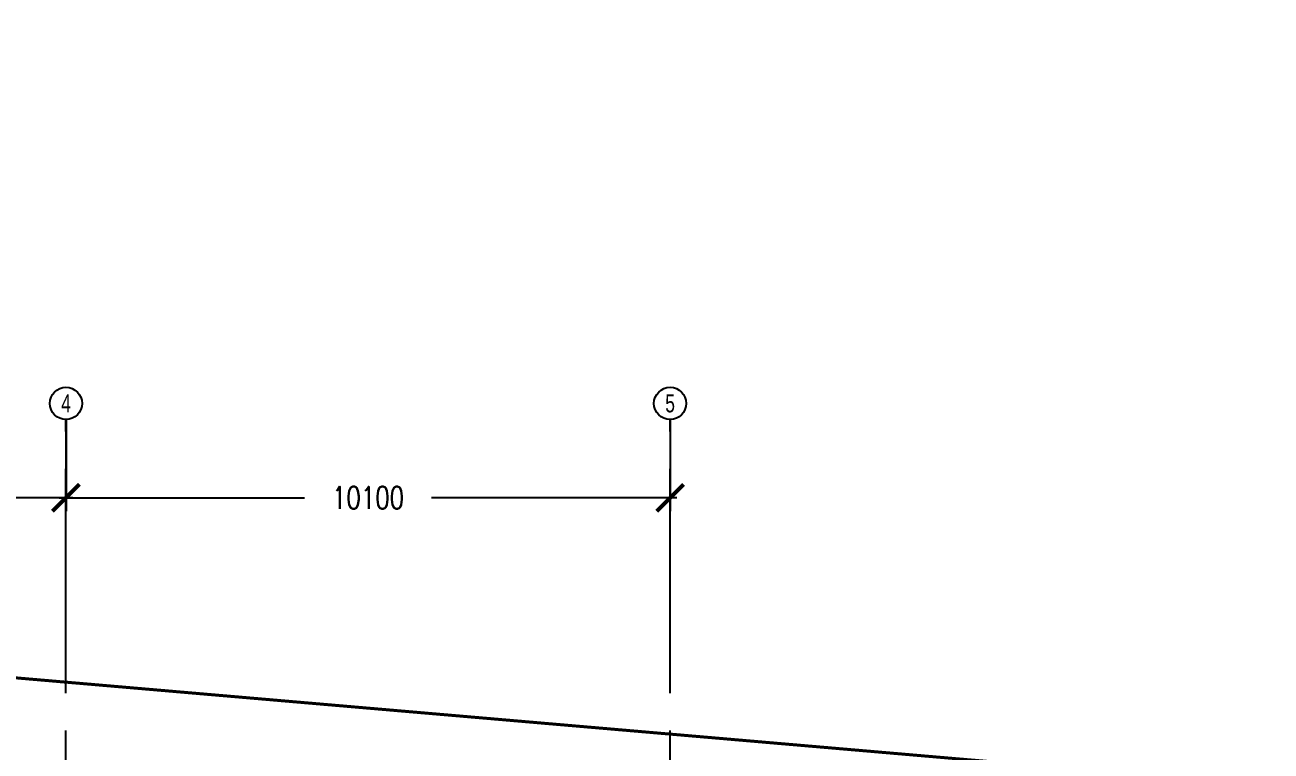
# Model space of a CAD drawing. Header units: millimetres. Extents: x -2076597 to 16308595, y -4402071 to 17875273.
# Drawn here: x -2034734 to -2013900, y -3995307 to -3983157 of the extents above; entities that cross this region are included whole.
import ezdxf
from ezdxf.enums import TextEntityAlignment as Align

# ---------------------------------------------------------------- set-up
doc = ezdxf.new("R2010")
doc.units = ezdxf.units.MM
doc.linetypes.add('CENTER', pattern=[50.8, 31.75, -6.35, 6.35, -6.35])
doc.linetypes.add('CENTER2', pattern=[1.125, 0.75, -0.125, 0.125, -0.125])
for name, color, linetype in [('A- RETAINING WALL HATCH', 252, 'Continuous'), ('A-GRIDTXT', 1, 'Continuous'), ('A-PODIUM LYT ARCH', 85, 'Continuous'), ('A-SITE BOUNDARY', 7, 'CENTER'), ('S-GRID', 252, 'CENTER2'), ('TABULAR', 7, 'Continuous')]:
    doc.layers.add(name, color=color, linetype=linetype)
doc.layers.add('A-BOUNDARY LINES', color=4, linetype='Continuous', lineweight=25)
doc.styles.add('ARIAL-GRID', font='arial.ttf', dxfattribs={"width": 0.7, "height": 15})
doc.styles.add('ROMANS', font='romans.shx', dxfattribs={"width": 0.75})
doc.dimstyles.new('DIMB-200', dxfattribs={"dimscale": 150, "dimtxt": 2.5, "dimasz": 3, "dimexe": 1.5, "dimexo": 0, "dimgap": 3, "dimtad": 0, "dimtoh": 1, "dimdec": 0, "dimzin": 0, "dimdsep": 46, "dimtxsty": 'ROMANS', "dimblk": 'ARCHTICK', "dimcen": 3, "dimdle": 0.75, "dimclrd": 8, "dimclre": 8, "dimclrt": 4, "dimazin": 0, "dimtfac": 1, "dimtdec": 0, "dimtix": 1, "dimtofl": 0, "dimtmove": 2, "dimatfit": 3, "dimldrblk": 'DOT', "dimfxl": 0, "dimtolj": 1, "dimtzin": 0, "dimarcsym": 0})

# ---------------------------------------------------------------- blocks, each defined once
blk = doc.blocks.new('Family - ___-240295-0_ ground floor')
at = {"layer": 'A-SITE BOUNDARY', "ltscale": 100, "const_width": 50}
blk.add_lwpolyline([(83289, 239099), (44096, 242471), (19986, 187452), (76141, 187452)], close=True, dxfattribs=at)
blk = doc.blocks.new('_ArchTick')
at = {"color": 0, "linetype": 'ByBlock', "const_width": 0.15}
blk.add_lwpolyline([(-0.5, -0.5), (0.5, 0.5)], dxfattribs=at)
blk = doc.blocks.new('*D48')
at = {"layer": 'A-BOUNDARY LINES', "color": 8, "lineweight": -2, "transparency": 16777216}
for p, q in [((-3677753, -18245240), (-3677753, -18246775)), ((-3667653, -18245240), (-3667653, -18246775)), ((-3677866, -18246550), (-3673763, -18246550)), ((-3667541, -18246550), (-3671644, -18246550))]:
    blk.add_line(p, q, dxfattribs=at)
at = {"layer": 'Defpoints', "color": 0, "transparency": 16777216}
for p in [(-3677753, -18245240), (-3667653, -18245240), (-3677753, -18246550)]:
    blk.add_point(p, dxfattribs=at)
at = {"layer": 'A-BOUNDARY LINES', "color": 8, "lineweight": -2, "transparency": 16777216, "xscale": 450, "yscale": 450, "zscale": 450, "rotation": 180}
blk.add_blockref('_ArchTick', (-3677753, -18246550), dxfattribs=at)
at = {"layer": 'A-BOUNDARY LINES', "color": 8, "lineweight": -2, "transparency": 16777216, "xscale": 450, "yscale": 450, "zscale": 450}
blk.add_blockref('_ArchTick', (-3667653, -18246550), dxfattribs=at)
at = {"layer": 'A-BOUNDARY LINES', "color": 4, "transparency": 16777216, "insert": (-3672703, -18246550), "char_height": 375, "attachment_point": 5, "style": 'ROMANS'}
blk.add_mtext('\\A1;10100', dxfattribs=at)
blk = doc.blocks.new('_Dot')
at = {"color": 0, "linetype": 'ByBlock', "lineweight": -2}
blk.add_line((-0.5, 0), (-1, 0), dxfattribs=at)
at = {"color": 0, "linetype": 'ByBlock', "const_width": 0.5}
blk.add_lwpolyline([(-0.25, 0, 1), (0.25, 0, 1)], format="xyb", close=True, dxfattribs=at)
blk = doc.blocks.new('*D49')
at = {"layer": 'A-BOUNDARY LINES', "color": 8, "lineweight": -2, "transparency": 16777216}
for p, q in [((-3685853, -18245240), (-3685853, -18246775)), ((-3677754, -18245240), (-3677754, -18246775)), ((-3685966, -18246550), (-3682749, -18246550)), ((-3677641, -18246550), (-3680858, -18246550))]:
    blk.add_line(p, q, dxfattribs=at)
at = {"layer": 'Defpoints', "color": 0, "transparency": 16777216}
for p in [(-3685853, -18245240), (-3677754, -18245240), (-3685853, -18246550)]:
    blk.add_point(p, dxfattribs=at)
at = {"layer": 'A-BOUNDARY LINES', "color": 8, "lineweight": -2, "transparency": 16777216, "xscale": 450, "yscale": 450, "zscale": 450, "rotation": 180}
blk.add_blockref('_ArchTick', (-3685853, -18246550), dxfattribs=at)
at = {"layer": 'A-BOUNDARY LINES', "color": 8, "lineweight": -2, "transparency": 16777216, "xscale": 450, "yscale": 450, "zscale": 450}
blk.add_blockref('_ArchTick', (-3677754, -18246550), dxfattribs=at)
at = {"layer": 'A-BOUNDARY LINES', "color": 4, "transparency": 16777216, "insert": (-3681804, -18246550), "char_height": 375, "attachment_point": 5, "style": 'ROMANS'}
blk.add_mtext('\\A1;8100', dxfattribs=at)
blk = doc.blocks.new('GRNO')
at = {"layer": 'A-GRIDTXT', "color": 8}
blk.add_circle((0, 0), 450, dxfattribs=at)
at = {"layer": 'A-GRIDTXT', "style": 'ARIAL-GRID', "width": 0.7}
blk.add_attdef('01', text='', height=350, dxfattribs=at).set_placement((0, 0), align=Align.MIDDLE_CENTER)
blk = doc.blocks.new('BASEMENT COLUMNS')
at = {"layer": 'S-GRID', "ltscale": 5000}
for p, q in [((-3677753.5, -18306068.8), (-3677753.5, -18245240.3)), ((-3667653.5, -18306068.8), (-3667653.5, -18245240.3))]:
    blk.add_line(p, q, dxfattribs=at)
at = {"layer": 'A-PODIUM LYT ARCH'}
ref = blk.add_blockref('GRNO', (-3677753.5, -18244971.3), dxfattribs=dict(at, xscale=0.5979073243647236, yscale=0.5979073243647236, zscale=0.5979073243647236))
ref.add_attrib('01', '4', dxfattribs={"layer": 'A-GRIDTXT', "height": 299, "style": 'ARIAL-GRID', "width": 0.7}).set_placement((-3677753.5, -18244971.3), align=Align.MIDDLE_CENTER)
ref = blk.add_blockref('GRNO', (-3667653.5, -18244971.3), dxfattribs=dict(at, xscale=0.5979073243647236, yscale=0.5979073243647236, zscale=0.5979073243647236))
ref.add_attrib('01', '5', dxfattribs={"layer": 'A-GRIDTXT', "height": 299, "style": 'ARIAL-GRID', "width": 0.7}).set_placement((-3667653.5, -18244971.3), align=Align.MIDDLE_CENTER)
at = {"layer": 'A-BOUNDARY LINES'}
for base, p1, p2, picture, middle in [((-3685853.5, -18246550.2), (-3677753.5, -18245240.4), (-3685853.5, -18245240.4), '*D49', (-3681803.5, -18246550.2)), ((-3677753.5, -18246550.2), (-3667653.5, -18245240.4), (-3677753.5, -18245240.4), '*D48', (-3672703.5, -18246550.2))]:
    dim = blk.add_linear_dim(base=base, p1=p1, p2=p2, dimstyle='DIMB-200', dxfattribs=at)
    dim.commit()
    dim.dimension.update_dxf_attribs({"geometry": picture, "text_midpoint": middle})

msp = doc.modelspace()

# ---------------------------------------------------------------- block references
at = {"layer": 'A- RETAINING WALL HATCH'}
msp.add_blockref('Family - ___-240295-0_ ground floor', (-2094762.5, -4235194.5), dxfattribs=at)
at = {"layer": 'TABULAR'}
msp.add_blockref('BASEMENT COLUMNS', (1643705.6, 14255482.1), dxfattribs=at)

doc.saveas('drawing.dxf')
